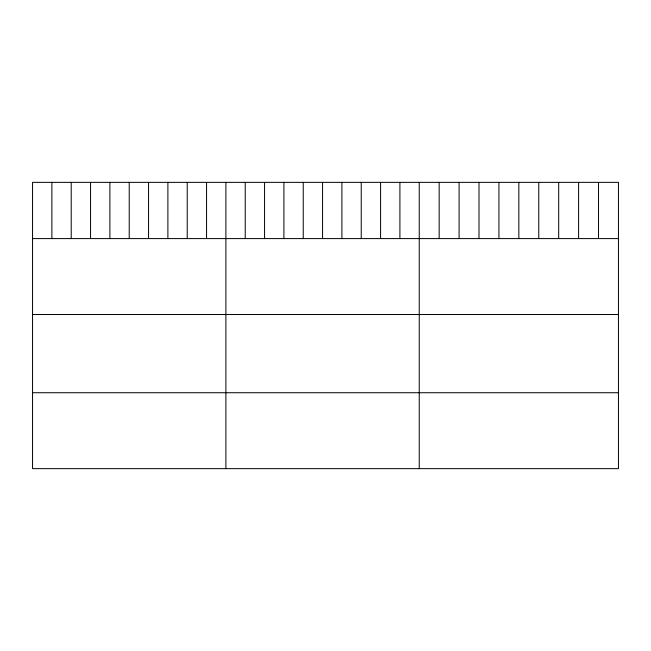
<?xml version="1.0" encoding="UTF-8"?>
<svg xmlns="http://www.w3.org/2000/svg" width="651" height="651" viewBox="0 0 651 651"><rect width="100%" height="100%" fill="white"/><g stroke="black" fill="none" stroke-linecap="round" stroke-linejoin="round"><path stroke-width="0.98" d="M618.45 238.591L618.45 468.647L32.55 468.647L32.55 182.353L618.45 182.353L618.45 238.591L32.55 238.591M32.55 314.514L618.45 314.514M32.55 392.724L618.45 392.724M598.529 182.353L598.529 238.591M578.609 182.353L578.609 238.591M558.688 182.353L558.688 238.591M538.768 182.353L538.768 238.591M518.847 182.353L518.847 238.591M498.926 182.353L498.926 238.591M479.006 182.353L479.006 238.591M459.085 182.353L459.085 238.591M439.165 182.353L439.165 238.591M419.244 182.353L419.244 468.647M399.909 182.353L399.909 238.591M380.575 182.353L380.575 238.591M361.24 182.353L361.24 238.591M341.905 182.353L341.905 238.591M322.57 182.353L322.57 238.591M303.236 182.353L303.236 238.591M283.901 182.353L283.901 238.591M264.566 182.353L264.566 238.591M245.232 182.353L245.232 238.591M225.897 182.353L225.897 468.647M206.562 182.353L206.562 238.591M187.228 182.353L187.228 238.591M167.893 182.353L167.893 238.591M148.558 182.353L148.558 238.591M129.224 182.353L129.224 238.591M109.889 182.353L109.889 238.591M90.554 182.353L90.554 238.591M71.219 182.353L71.219 238.591M51.885 182.353L51.885 238.591"/></g></svg>
